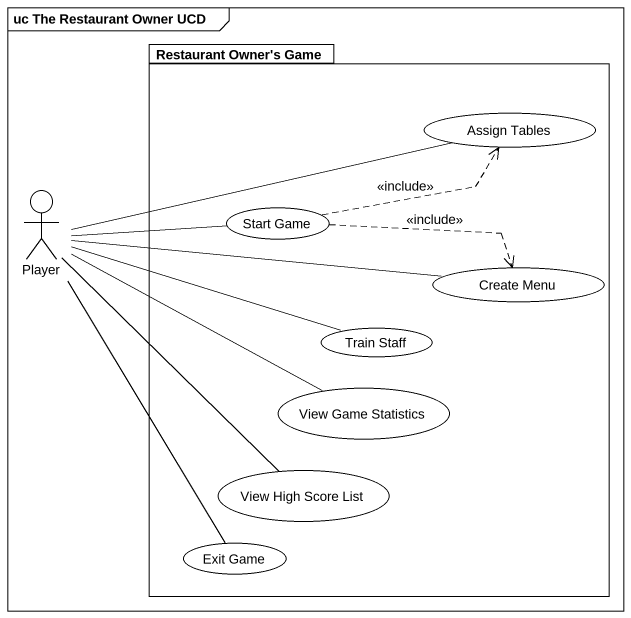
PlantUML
@startuml
mainframe uc The Restaurant Owner UCD
package "Restaurant Owner's Game" as Restaurant_Owner_s_Game {
  usecase "Assign Tables" as Assign_Tables
  usecase "Start Game" as Start_Game
  usecase "Create Menu" as Create_Menu
  usecase "Train Staff" as Train_Staff
  usecase "View Game Statistics" as View_Game_Statistics
  usecase "View High Score List" as View_High_Score_List
  usecase "Exit Game" as Exit_Game
}
actor Player
Assign_Tables -left- Player
Player -right- Start_Game
Player -right- Create_Menu
Player -right- View_Game_Statistics
Player -- View_High_Score_List
Player -- Exit_Game
Start_Game .right.> Assign_Tables : <<include>>
Start_Game .right.> Create_Menu : <<include>>
Train_Staff -left- Player
@enduml
